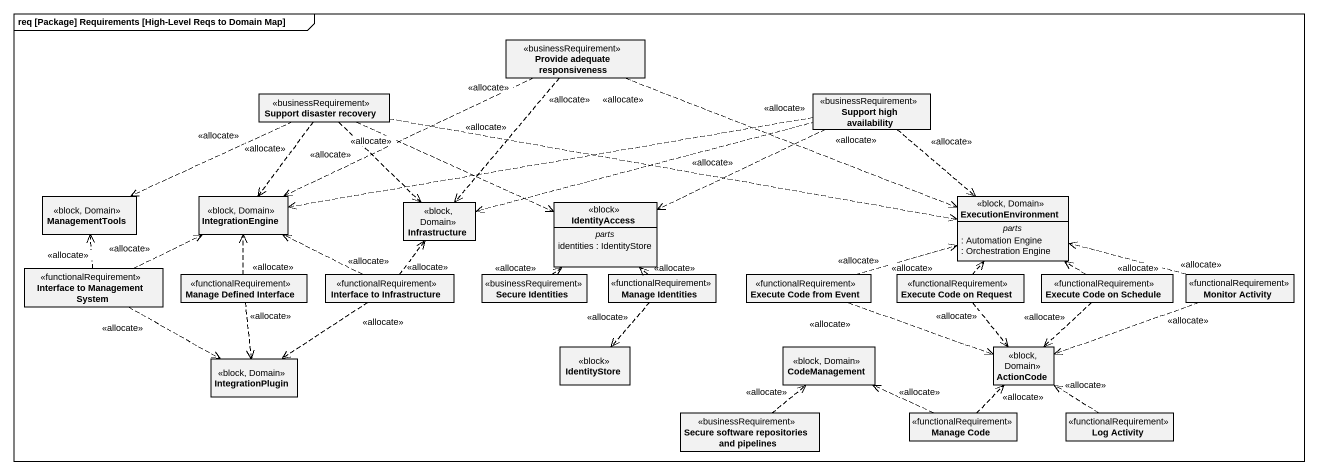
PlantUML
@startuml
mainframe req [Package] Requirements [High-Level Reqs to Domain Map]
hide circle
hide empty members
class "Provide adequate responsiveness" as Provide_adequate <<businessRequirement>>
class "Support disaster recovery" as Support_disaster_recovery <<businessRequirement>>
class "Support high availability" as Support_high_availability <<businessRequirement>>
class ManagementTools <<block, Domain>>
class IntegrationEngine <<block, Domain>>
class ExecutionEnvironment <<block, Domain>> {
  -- parts --
  : Automation Engine
  : Orchestration Engine
}
class Infrastructure <<block, Domain>>
class IdentityAccess <<block>> {
  -- parts --
  identities : IdentityStore
}
class "Interface to Management System" as Interface_to_Management <<functionalRequirement>>
class "Manage Defined Interface" as Manage_Defined_Interface <<functionalRequirement>>
class "Interface to Infrastructure" as Interface_to_Infrastructure <<functionalRequirement>>
class "Secure Identities" as Secure_Identities <<businessRequirement>>
class "Manage Identities" as Manage_Identities <<functionalRequirement>>
class "Execute Code from Event" as Execute_Code_from_Event <<functionalRequirement>>
class "Execute Code on Request" as Execute_Code_on_Request <<functionalRequirement>>
class "Execute Code on Schedule" as Execute_Code_on_Schedule <<functionalRequirement>>
class "Monitor Activity" as Monitor_Activity <<functionalRequirement>>
class IdentityStore <<block>>
class CodeManagement <<block, Domain>>
class ActionCode <<block, Domain>>
class IntegrationPlugin <<block, Domain>>
class "Secure software repositories and pipelines" as Secure_software <<businessRequirement>>
class "Manage Code" as Manage_Code <<functionalRequirement>>
class "Log Activity" as Log_Activity <<functionalRequirement>>
Provide_adequate .left.> IntegrationEngine : <<allocate>>
Provide_adequate .right.> ExecutionEnvironment : <<allocate>>
Provide_adequate ..> Infrastructure : <<allocate>>
Support_disaster_recovery .left.> ManagementTools : <<allocate>>
Support_disaster_recovery ..> IntegrationEngine : <<allocate>>
Support_disaster_recovery .right.> ExecutionEnvironment : <<allocate>>
Support_disaster_recovery ..> Infrastructure : <<allocate>>
Support_disaster_recovery .right.> IdentityAccess : <<allocate>>
Support_high_availability .left.> IntegrationEngine : <<allocate>>
Support_high_availability ..> ExecutionEnvironment : <<allocate>>
Support_high_availability .left.> Infrastructure : <<allocate>>
Support_high_availability .left.> IdentityAccess : <<allocate>>
Interface_to_Management .up.> ManagementTools : <<allocate>>
Interface_to_Management .right.> IntegrationEngine : <<allocate>>
Interface_to_Management .right.> IntegrationPlugin : <<allocate>>
Manage_Defined_Interface .up.> IntegrationEngine : <<allocate>>
Manage_Defined_Interface ..> IntegrationPlugin : <<allocate>>
Interface_to_Infrastructure .left.> IntegrationEngine : <<allocate>>
Interface_to_Infrastructure .up.> Infrastructure : <<allocate>>
Interface_to_Infrastructure ..> IntegrationPlugin : <<allocate>>
Secure_Identities .up.> IdentityAccess : <<allocate>>
Manage_Identities .up.> IdentityAccess : <<allocate>>
Manage_Identities ..> IdentityStore : <<allocate>>
Execute_Code_from_Event .right.> ExecutionEnvironment : <<allocate>>
Execute_Code_from_Event .right.> ActionCode : <<allocate>>
Execute_Code_on_Request .up.> ExecutionEnvironment : <<allocate>>
Execute_Code_on_Request ..> ActionCode : <<allocate>>
Execute_Code_on_Schedule .up.> ExecutionEnvironment : <<allocate>>
Execute_Code_on_Schedule ..> ActionCode : <<allocate>>
Monitor_Activity .left.> ExecutionEnvironment : <<allocate>>
Monitor_Activity .left.> ActionCode : <<allocate>>
Secure_software .up.> CodeManagement : <<allocate>>
Manage_Code .left.> CodeManagement : <<allocate>>
Manage_Code .up.> ActionCode : <<allocate>>
Log_Activity .up.> ActionCode : <<allocate>>
@enduml
